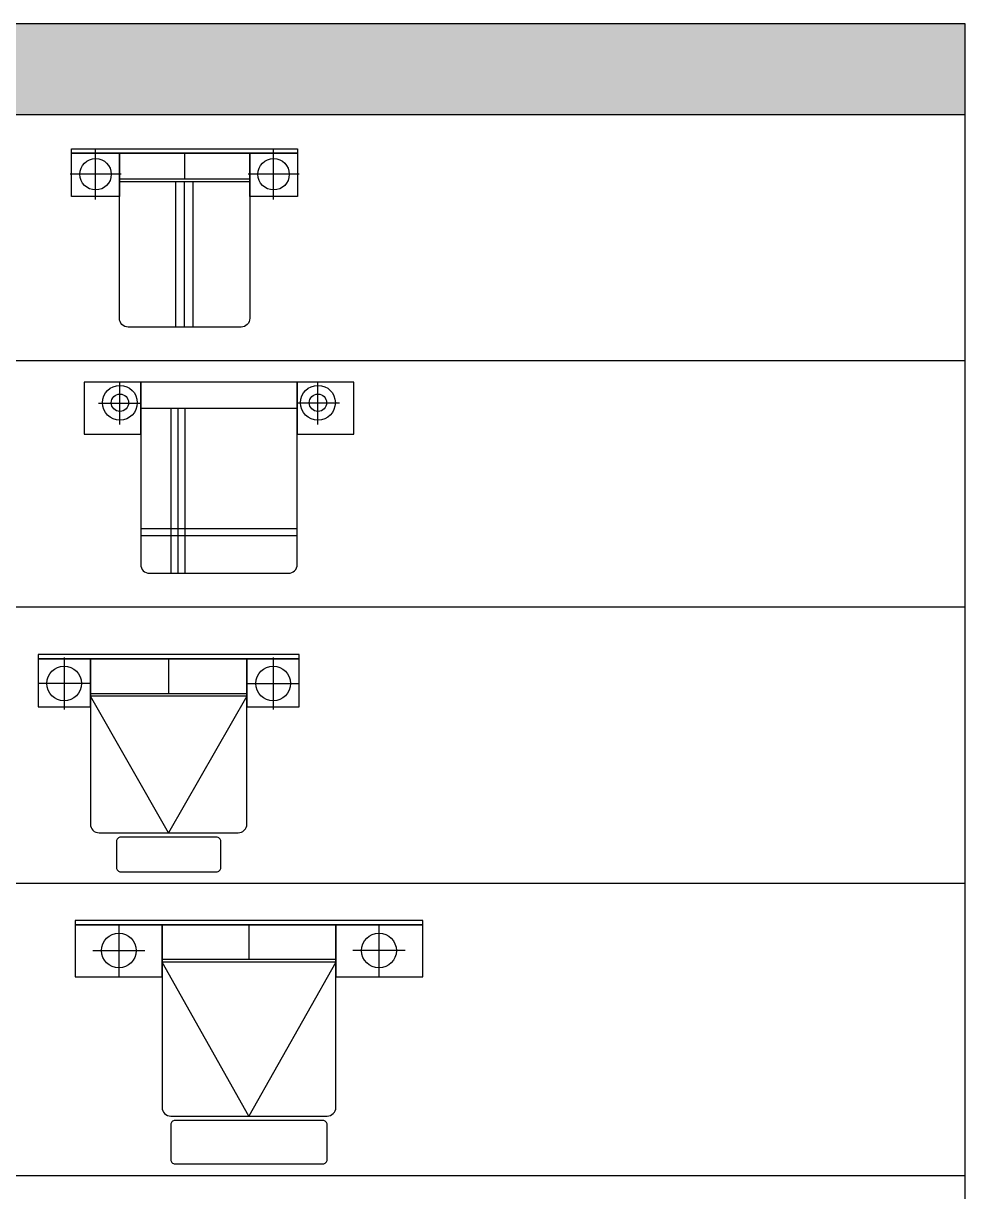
# Model space of a CAD drawing. Header units: millimetres. Extents: x 1787 to 68324, y 1435 to 30835.
# Drawn here: x 57496 to 68324, y 17395 to 30835 of the extents above; entities that cross this region are included whole.
import ezdxf

# ---------------------------------------------------------------- set-up
doc = ezdxf.new("R2010")
doc.units = ezdxf.units.MM
doc.layers.add('www.cad-blocks.net', color=7, linetype='Continuous')

# ---------------------------------------------------------------- blocks, each defined once
blk = doc.blocks.new('A$C2F544636')
for p, q in [((0.504, 2.754), (0.504, 2.154)), ((2, 2.75), (2, 2.35)), ((3.496, 2.754), (3.496, 2.154)), ((0.204, 2.454), (0.804, 2.454)), ((3.796, 2.454), (3.196, 2.454)), ((3, 2.35), (1, 2.35)), ((2, 0.55), (1, 2.32)), ((3, 2.32), (1, 2.32)), ((3, 2.32), (2, 0.55))]:
    blk.add_line(p, q)
for points in [[(4, 2.75), (4, 2.8), (0, 2.8), (0, 2.75)], [(0, 2.75), (0, 2.15), (1, 2.15), (1, 2.75)], [(3, 2.75), (3, 2.15), (4, 2.15), (4, 2.75)]]:
    blk.add_lwpolyline(points, close=True)
for points in [[(1, 2.75), (1, 0.65, 0.414214), (1.1, 0.55), (2.9, 0.55, 0.414214), (3, 0.65), (3, 2.75)], [(1.1, 0.45), (1.1, 0.05, 0.414214), (1.15, 0), (2.85, 0, 0.414214), (2.9, 0.05), (2.9, 0.45, 0.414214), (2.85, 0.5), (1.15, 0.5, 0.414214)]]:
    blk.add_lwpolyline(points, format="xyb", close=True)
for centre in [(0.504, 2.454), (3.496, 2.454)]:
    blk.add_circle(centre, 0.2)
blk = doc.blocks.new('A$C131912D4')
for p, q in [((0.293, 1.468), (0.293, 2.046)), ((2.341, 1.468), (2.341, 2.046)), ((1.317, 2), (1.317, 1.7)), ((0.587, 1.757), (0, 1.757)), ((2.635, 1.757), (2.048, 1.757)), ((2.067, 1.7), (0.567, 1.7)), ((2.067, 1.67), (0.567, 1.67)), ((1.217, 0), (1.217, 1.67)), ((1.317, 0), (1.317, 1.67)), ((1.417, 0), (1.417, 1.67))]:
    blk.add_line(p, q)
for points in [[(0.017, 2), (0.017, 2.05), (2.617, 2.05), (2.617, 2)], [(0.017, 1.5), (0.017, 2), (0.567, 2), (0.567, 1.5)], [(2.067, 1.5), (2.067, 2), (2.617, 2), (2.617, 1.5)]]:
    blk.add_lwpolyline(points, close=True)
blk.add_lwpolyline([(0.567, 0.1), (0.567, 2), (2.067, 2), (2.067, 0.1, -0.414214), (1.967, 0), (0.667, 0, -0.414214)], format="xyb", close=True)
for centre in [(0.293, 1.757), (2.341, 1.757)]:
    blk.add_circle(centre, 0.18)
blk = doc.blocks.new('A$C5F1C7EAA')
for p, q in [((0.3, 2.468), (0.3, 1.868)), ((1.502, 2.45), (1.502, 2.05)), ((2.705, 2.468), (2.705, 1.868)), ((0.6, 2.168), (0, 2.168)), ((2.405, 2.168), (3.005, 2.168)), ((2.402, 2.05), (0.602, 2.05)), ((1.502, 0.45), (0.602, 2.02)), ((2.402, 2.02), (0.602, 2.02)), ((2.402, 2.02), (1.502, 0.45))]:
    blk.add_line(p, q)
for points in [[(3.002, 2.45), (3.002, 2.5), (0.002, 2.5), (0.002, 2.45)], [(0.002, 2.45), (0.002, 1.9), (0.602, 1.9), (0.602, 2.45)], [(2.402, 2.45), (2.402, 1.9), (3.002, 1.9), (3.002, 2.45)]]:
    blk.add_lwpolyline(points, close=True)
for points in [[(0.602, 2.45), (0.602, 0.55, 0.414214), (0.702, 0.45), (2.302, 0.45, 0.414214), (2.402, 0.55), (2.402, 2.45)], [(0.902, 0.35), (0.902, 0.05, 0.414214), (0.952, 0), (2.052, 0, 0.414214), (2.102, 0.05), (2.102, 0.35, 0.414214), (2.052, 0.4), (0.952, 0.4, 0.414214)]]:
    blk.add_lwpolyline(points, format="xyb", close=True)
for centre in [(0.3, 2.168), (2.705, 2.168)]:
    blk.add_circle(centre, 0.2)
blk = doc.blocks.new('A$C1DAB54E4')
for p, q in [((0.411, 1.713), (0.411, 2.2)), ((2.689, 1.713), (2.689, 2.2)), ((0.163, 1.956), (0.65, 1.956)), ((0.65, 1.9), (2.45, 1.9)), ((0.996, 1.9), (0.996, 0)), ((1.076, 1.9), (1.076, 0)), ((1.156, 1.9), (1.156, 0)), ((2.937, 1.956), (2.45, 1.956)), ((2.45, 0.512), (0.65, 0.512)), ((2.45, 0.432), (0.65, 0.432))]:
    blk.add_line(p, q)
for points in [[(0, 2.2), (0, 1.6), (0.65, 1.6), (0.65, 2.2)], [(2.45, 2.2), (2.45, 1.6), (3.1, 1.6), (3.1, 2.2)]]:
    blk.add_lwpolyline(points, close=True)
blk.add_lwpolyline([(0.65, 2.2), (0.65, 0.1, 0.414214), (0.75, 0), (2.35, 0, 0.414214), (2.45, 0.1), (2.45, 2.2)], format="xyb", close=True)
for centre, radius in [((0.411, 1.962), 0.2), ((2.689, 1.962), 0.2), ((0.411, 1.962), 0.1), ((2.689, 1.962), 0.1)]:
    blk.add_circle(centre, radius)
blk = doc.blocks.new('format')
at = {"true_color": 0x546d8e}
h = blk.add_hatch(color=155, dxfattribs=at)
h.set_gradient(color1=(68, 68, 68), color2=(84, 109, 142), tint=1)
h.paths.add_polyline_path([(47364, 40318), (47364, 39270), (110173, 39270), (110173, 40318)])
at = {"color": 155, "true_color": 0x546d8e}
for p, q in [((47364, 40318), (110173, 40318)), ((110173, 40318), (110173, 10917)), ((47364, 39270), (110173, 39270)), ((47364, 36438), (110173, 36438)), ((47364, 33606), (110173, 33606)), ((47364, 30425), (110173, 30425)), ((47364, 27062), (110173, 27062))]:
    blk.add_line(p, q, dxfattribs=at)

msp = doc.modelspace()

# ---------------------------------------------------------------- block references
at = {"xscale": 1000, "yscale": 1000, "zscale": 1000}
for name, p in [('A$C131912D4', (58034, 27342)), ('A$C1DAB54E4', (58196, 24509)), ('A$C5F1C7EAA', (57665, 21073)), ('A$C2F544636', (58091, 17714))]:
    msp.add_blockref(name, p, dxfattribs=at)
at = {"layer": 'www.cad-blocks.net'}
msp.add_blockref('format', (-41848, -9483), dxfattribs=at)

doc.saveas('drawing.dxf')
